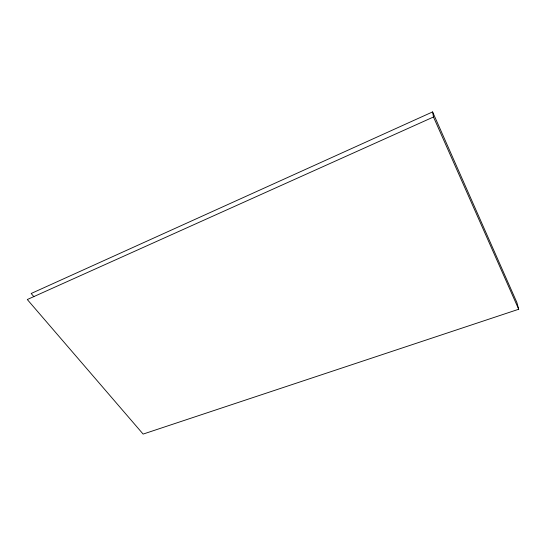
<?xml version="1.0" encoding="UTF-8"?>
<svg xmlns="http://www.w3.org/2000/svg" width="546" height="546" viewBox="0 0 546 546"><rect width="100%" height="100%" fill="white"/><g stroke="black" fill="none" stroke-linecap="round" stroke-linejoin="round"><path stroke-width="0.82" d="M432.603 111.916L433.483 116.994L27.3 299.536L143.127 434.084L518.7 309.254L516.898 302.539L432.603 111.916L31.17 293.495L33.927 296.724M433.483 116.994L518.7 309.254"/></g></svg>
